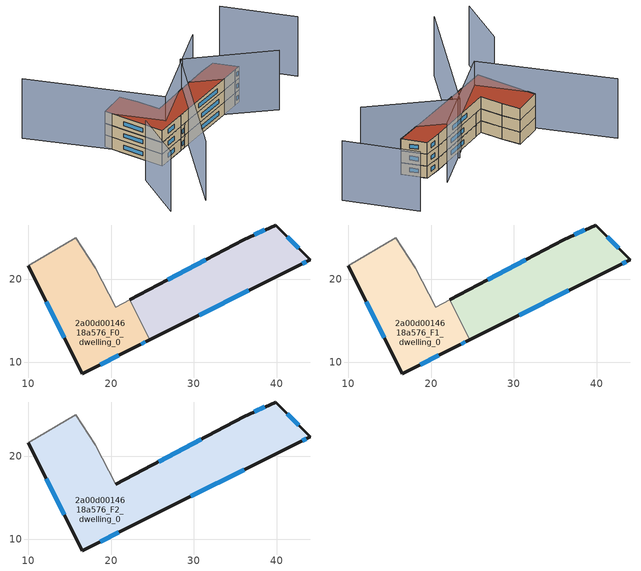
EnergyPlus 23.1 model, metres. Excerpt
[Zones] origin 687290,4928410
2a00d0014618a576_F0_dwelling_0
 floor ground (EU_floor_Construction): 23.1,11.93 24.67,12.71 22.25,17.54 20.58,16.66 18.06,21.4 15.74,25.07 9.95,21.64 16.49,8.57 z0
 wall outside (EU_wall_Construction): 24.67,12.71 23.1,11.93 16.49,8.57 9.95,21.64 z0:3
 wall adiabatic (EU_wall_Construction): 9.95,21.64 15.74,25.07 18.06,21.4 20.58,16.66 22.25,17.54 z0:3
 wall to 2a00d0014618a576_F0_dwelling_1 (EU_wall_Construction): 22.25,17.54 24.67,12.71 z0:3
 window (EU_Window_Construction): 24.14,12.45 23.62,12.19 / 20.89,10.81 18.69,9.69 / 14.31,12.92 12.13,17.28 z1:2
2a00d0014618a576_F0_dwelling_1
 floor ground (EU_floor_Construction): 42.63,21.65 44.05,22.36 39.88,26.58 36.06,24.83 22.25,17.54 24.67,12.71 z0
 wall outside (EU_wall_Construction): 22.25,17.54 36.06,24.83 39.88,26.58 44.05,22.36 42.63,21.65 24.67,12.71 z0:3
 window (EU_Window_Construction): 43.57,22.12 43.1,21.88 / 36.64,18.67 30.65,15.69 / 26.85,19.97 31.46,22.4 / 37.33,25.41 38.6,25.99 / 41.27,25.17 42.66,23.76 z1:2
2a00d0014618a576_F1_dwelling_0
 floor to 2a00d0014618a576_F0_dwelling_0 (EU_floor_Construction): 23.1,11.93 24.67,12.71 22.25,17.54 20.58,16.66 18.06,21.4 15.74,25.07 9.95,21.64 16.49,8.57 z3
 wall outside (EU_wall_Construction): 24.67,12.71 23.1,11.93 16.49,8.57 9.95,21.64 z3:6
 wall adiabatic (EU_wall_Construction): 9.95,21.64 15.74,25.07 18.06,21.4 20.58,16.66 22.25,17.54 z3:6
 wall to 2a00d0014618a576_F1_dwelling_1 (EU_wall_Construction): 22.25,17.54 24.67,12.71 z3:6
 window (EU_Window_Construction): 24.14,12.45 23.62,12.19 / 20.89,10.81 18.69,9.69 / 14.31,12.92 12.13,17.28 z4:5
2a00d0014618a576_F1_dwelling_1
 floor to 2a00d0014618a576_F0_dwelling_1 (EU_floor_Construction): 42.63,21.65 44.05,22.36 39.88,26.58 36.06,24.83 22.25,17.54 24.67,12.71 z3
 wall outside (EU_wall_Construction): 22.25,17.54 36.06,24.83 39.88,26.58 44.05,22.36 42.63,21.65 24.67,12.71 z3:6
 window (EU_Window_Construction): 43.57,22.12 43.1,21.88 / 36.64,18.67 30.65,15.69 / 26.85,19.97 31.46,22.4 / 37.33,25.41 38.6,25.99 / 41.27,25.17 42.66,23.76 z4:5
2a00d0014618a576_F2_dwelling_0
 floor to 2a00d0014618a576_F1_dwelling_0 (EU_floor_Construction): 23.1,11.93 24.67,12.71 22.25,17.54 20.58,16.66 18.06,21.4 15.74,25.07 9.95,21.64 16.49,8.57 z6
 floor to 2a00d0014618a576_F1_dwelling_1 (EU_floor_Construction): 42.63,21.65 44.05,22.36 39.88,26.58 36.06,24.83 22.25,17.54 24.67,12.71 z6
 wall outside (EU_wall_Construction): 20.58,16.66 36.06,24.83 39.88,26.58 44.05,22.36 42.63,21.65 23.1,11.93 16.49,8.57 9.95,21.64 z6:9
 wall adiabatic (EU_wall_Construction): 9.95,21.64 15.74,25.07 18.06,21.4 20.58,16.66 z6:9
 window (EU_Window_Construction): 37.33,25.41 38.6,25.99 / 41.27,25.17 42.66,23.76 / 43.57,22.12 43.1,21.88 / 36.12,18.41 29.61,15.17 / 20.89,10.81 18.69,9.69 / 14.31,12.92 12.13,17.28 / 25.74,19.38 30.9,22.1 z7:8
 roof outside (EU_roof_Construction): 39.88,26.58 44.05,22.36 42.63,21.65 23.1,11.93 16.49,8.57 9.95,21.64 15.74,25.07 18.06,21.4 20.58,16.66 36.06,24.83 z9
shading: 60.16,24.83 48.02,37.15 / 10.61,5.58 8.8,-7.87 / 17.42,-8.1 29.77,23.15 / 29.77,23.15 49.71,15.27 / 37.09,30.1 19.29,11.75 / 19.29,11.75 -3.41,33.77 z0:15
[Building]
EU S2 Campaign: North Axis=0; Terrain=City; Solar Distribution=FullExterior
[Site:Location]
Bologna: Latitude=44.5; Longitude=11.25; Time Zone=1; Elevation=37
[SizingPeriod:WeatherFileDays]
AnnualSizingPeriod: Begin Month=1; Begin Day of Month=1; End Month=12; End Day of Month=31; Day of Week for Start Day=Monday; Use Weather File Daylight Saving Period=No; Use Weather File Rain and Snow Indicators=No
[MATERIAL]
EU_InternalMass_Material: Roughness=MediumRough; Thickness=0.1; Conductivity=1; Density=1800; Specific Heat=900; Thermal Absorptance=0.9; Solar Absorptance=0.7; Visible Absorptance=0.7
[MATERIAL:NOMASS] Roughness=MediumRough; Thermal Absorptance=0.9; Solar Absorptance=0.7; Visible Absorptance=0.7
Name | Thermal Resistance
EU_wall_NoMass | 0.937881
EU_roof_NoMass | 0.548572
EU_floor_NoMass | 0.71348
[WINDOWMATERIAL:SIMPLEGLAZINGSYSTEM]
EU_Window_SimpleGlazing: UFactor=4.25633; Solar Heat Gain Coefficient=0.85; Visible Transmittance=0.85
[CONSTRUCTION]
EU_wall_Construction: EU_wall_NoMass
EU_roof_Construction: EU_roof_NoMass
EU_floor_Construction: EU_floor_NoMass
EU_InternalMass_Construction: EU_InternalMass_Material
EU_Window_Construction: EU_Window_SimpleGlazing
[ZONE] Type=1; Multiplier=1; Ceiling Height=autocalculate; Floor Area=autocalculate; Part of Total Floor Area=Yes
Name | Volume
2a00d0014618a576_F0_dwelling_0 | 349.13
2a00d0014618a576_F1_dwelling_0 | 349.129
2a00d0014618a576_F2_dwelling_0 | 698.257
2a00d0014618a576_F0_dwelling_1 | 349.139
2a00d0014618a576_F1_dwelling_1 | 349.14
[INTERNALMASS] Construction=EU_InternalMass_Construction
Name | Zone or ZoneList | Surface Area
2a00d0014618a576_F0_dwelling_0_EU_InternalMass | 2a00d0014618a576_F0_dwelling_0 | 116.377
2a00d0014618a576_F0_dwelling_1_EU_InternalMass | 2a00d0014618a576_F0_dwelling_1 | 116.38
2a00d0014618a576_F1_dwelling_0_EU_InternalMass | 2a00d0014618a576_F1_dwelling_0 | 116.377
2a00d0014618a576_F1_dwelling_1_EU_InternalMass | 2a00d0014618a576_F1_dwelling_1 | 116.38
2a00d0014618a576_F2_dwelling_0_EU_InternalMass | 2a00d0014618a576_F2_dwelling_0 | 232.752
[OTHEREQUIPMENT] Fuel Type=Electricity; Design Level Calculation Method=Watts/Area; Power per Zone Floor Area=1; Fraction Latent=0; Fraction Radiant=0; Fraction Lost=0; Carbon Dioxide Generation Rate=0; EndUse Subcategory=EU_Step8_InternalGains
Name | Zone or ZoneList or Space or SpaceList | Schedule
EU_Step8_InternalGain_2a00d0014618a576_F0_dwelling_0_f000 | 2a00d0014618a576_F0_dwelling_0 | EU_Step8_GainSchedule_2a00d0014618a576_F0_dwelling_0_f000
EU_Step8_InternalGain_2a00d0014618a576_F0_dwelling_1_f000 | 2a00d0014618a576_F0_dwelling_1 | EU_Step8_GainSchedule_2a00d0014618a576_F0_dwelling_1_f000
EU_Step8_InternalGain_2a00d0014618a576_F1_dwelling_0_f000 | 2a00d0014618a576_F1_dwelling_0 | EU_Step8_GainSchedule_2a00d0014618a576_F1_dwelling_0_f000
EU_Step8_InternalGain_2a00d0014618a576_F1_dwelling_1_f000 | 2a00d0014618a576_F1_dwelling_1 | EU_Step8_GainSchedule_2a00d0014618a576_F1_dwelling_1_f000
EU_Step8_InternalGain_2a00d0014618a576_F2_dwelling_0_f000 | 2a00d0014618a576_F2_dwelling_0 | EU_Step8_GainSchedule_2a00d0014618a576_F2_dwelling_0_f000
[ZONEVENTILATION:DESIGNFLOWRATE] Schedule=EU_AlwaysOn; Design Flow Rate Calculation Method=AirChanges/Hour; Air Changes per Hour=0.687892; Ventilation Type=Natural; Fan Pressure Rise=0; Fan Total Efficiency=1; Constant Term Coefficient=1; Temperature Term Coefficient=0; Velocity Term Coefficient=0; Velocity Squared Term Coefficient=0; Minimum Indoor Temperature=-100; Maximum Indoor Temperature=100; Delta Temperature=-100; Minimum Outdoor Temperature=-100; Maximum Outdoor Temperature=100; Maximum Wind Speed=40
Name | Zone or ZoneList or Space or SpaceList
EU_ConstantAir_2a00d0014618a576_F0_dwelling_0 | 2a00d0014618a576_F0_dwelling_0
EU_ConstantAir_2a00d0014618a576_F0_dwelling_1 | 2a00d0014618a576_F0_dwelling_1
EU_ConstantAir_2a00d0014618a576_F1_dwelling_0 | 2a00d0014618a576_F1_dwelling_0
EU_ConstantAir_2a00d0014618a576_F1_dwelling_1 | 2a00d0014618a576_F1_dwelling_1
EU_ConstantAir_2a00d0014618a576_F2_dwelling_0 | 2a00d0014618a576_F2_dwelling_0
[HVACTEMPLATE:THERMOSTAT] Constant Heating Setpoint=20; Constant Cooling Setpoint=50
EU_HeatOnly_2a00d0014618a576_F0_dwelling_0; EU_HeatOnly_2a00d0014618a576_F0_dwelling_1; EU_HeatOnly_2a00d0014618a576_F1_dwelling_0; EU_HeatOnly_2a00d0014618a576_F1_dwelling_1; EU_HeatOnly_2a00d0014618a576_F2_dwelling_0
[HVACTEMPLATE:ZONE:IDEALLOADSAIRSYSTEM] System Availability Schedule=EU_AlwaysOn; Maximum Heating Supply Air Temperature=50; Minimum Cooling Supply Air Temperature=13; Maximum Heating Supply Air Humidity Ratio=0.0156; Minimum Cooling Supply Air Humidity Ratio=0.0077; Heating Limit=NoLimit; Cooling Limit=NoLimit; Heating Availability Schedule=EU_AlwaysOn; Cooling Availability Schedule=EU_CoolingOff; Dehumidification Control Type=ConstantSensibleHeatRatio; Cooling Sensible Heat Ratio=0.7; Dehumidification Setpoint=60; Humidification Control Type=None; Humidification Setpoint=30; Outdoor Air Method=None; Outdoor Air Flow Rate per Person=0.00944; Outdoor Air Flow Rate per Zone Floor Area=0; Outdoor Air Flow Rate per Zone=0; Demand Controlled Ventilation Type=None; Outdoor Air Economizer Type=NoEconomizer; Heat Recovery Type=None; Sensible Heat Recovery Effectiveness=0.7; Latent Heat Recovery Effectiveness=0.65
Name | Template Thermostat
2a00d0014618a576_F0_dwelling_0 | EU_HeatOnly_2a00d0014618a576_F0_dwelling_0
2a00d0014618a576_F0_dwelling_1 | EU_HeatOnly_2a00d0014618a576_F0_dwelling_1
2a00d0014618a576_F1_dwelling_0 | EU_HeatOnly_2a00d0014618a576_F1_dwelling_0
2a00d0014618a576_F1_dwelling_1 | EU_HeatOnly_2a00d0014618a576_F1_dwelling_1
2a00d0014618a576_F2_dwelling_0 | EU_HeatOnly_2a00d0014618a576_F2_dwelling_0
[SIZING:ZONE] Zone Cooling Design Supply Air Temperature Input Method=SupplyAirTemperature; Zone Cooling Design Supply Air Temperature=13; Zone Heating Design Supply Air Temperature Input Method=SupplyAirTemperature; Zone Heating Design Supply Air Temperature=50; Zone Cooling Design Supply Air Humidity Ratio=0.008; Zone Heating Design Supply Air Humidity Ratio=0.008; Cooling Design Air Flow Method=DesignDay; Cooling Design Air Flow Rate=0; Cooling Minimum Air Flow per Zone Floor Area=0.000762; Cooling Minimum Air Flow=0; Cooling Minimum Air Flow Fraction=0.2; Heating Design Air Flow Method=DesignDay; Heating Design Air Flow Rate=0; Heating Maximum Air Flow per Zone Floor Area=0.002032; Heating Maximum Air Flow=0.141576; Heating Maximum Air Flow Fraction=0.3; Account for Dedicated Outdoor Air System=No; Dedicated Outdoor Air System Control Strategy=NeutralSupplyAir; Dedicated Outdoor Air Low Setpoint Temperature for Design=autosize; Dedicated Outdoor Air High Setpoint Temperature for Design=autosize; Zone Load Sizing Method=Sensible Load Only No Latent Load; Zone Latent Cooling Design Supply Air Humidity Ratio Input Method=HumidityRatioDifference; Zone Cooling Design Supply Air Humidity Ratio Difference=0.005; Zone Latent Heating Design Supply Air Humidity Ratio Input Method=HumidityRatioDifference; Zone Humidification Design Supply Air Humidity Ratio Difference=0.005
2a00d0014618a576_F0_dwelling_0; 2a00d0014618a576_F0_dwelling_1; 2a00d0014618a576_F1_dwelling_0; 2a00d0014618a576_F1_dwelling_1; 2a00d0014618a576_F2_dwelling_0
[SCHEDULE:CONSTANT]
Name | Hourly Value
EU_AlwaysOn | 1
EU_CoolingOff | 0
[SCHEDULE:FILE] Column Number=1; Rows to Skip at Top=0; Number of Hours of Data=8760; Column Separator=Comma; Interpolate to Timestep=No; Minutes per Item=60; Adjust Schedule for Daylight Savings=Yes
Name | File
EU_Step8_GainSchedule_2a00d0014618a576_F0_dwelling_0_f000 | ../../schedules/2a00d0014618a576/2a00d0014618a576_F0_dwelling_0_f000_gain.csv
EU_Step8_GainSchedule_2a00d0014618a576_F0_dwelling_1_f000 | ../../schedules/2a00d0014618a576/2a00d0014618a576_F0_dwelling_1_f000_gain.csv
EU_Step8_GainSchedule_2a00d0014618a576_F1_dwelling_0_f000 | ../../schedules/2a00d0014618a576/2a00d0014618a576_F1_dwelling_0_f000_gain.csv
EU_Step8_GainSchedule_2a00d0014618a576_F1_dwelling_1_f000 | ../../schedules/2a00d0014618a576/2a00d0014618a576_F1_dwelling_1_f000_gain.csv
EU_Step8_GainSchedule_2a00d0014618a576_F2_dwelling_0_f000 | ../../schedules/2a00d0014618a576/2a00d0014618a576_F2_dwelling_0_f000_gain.csv
